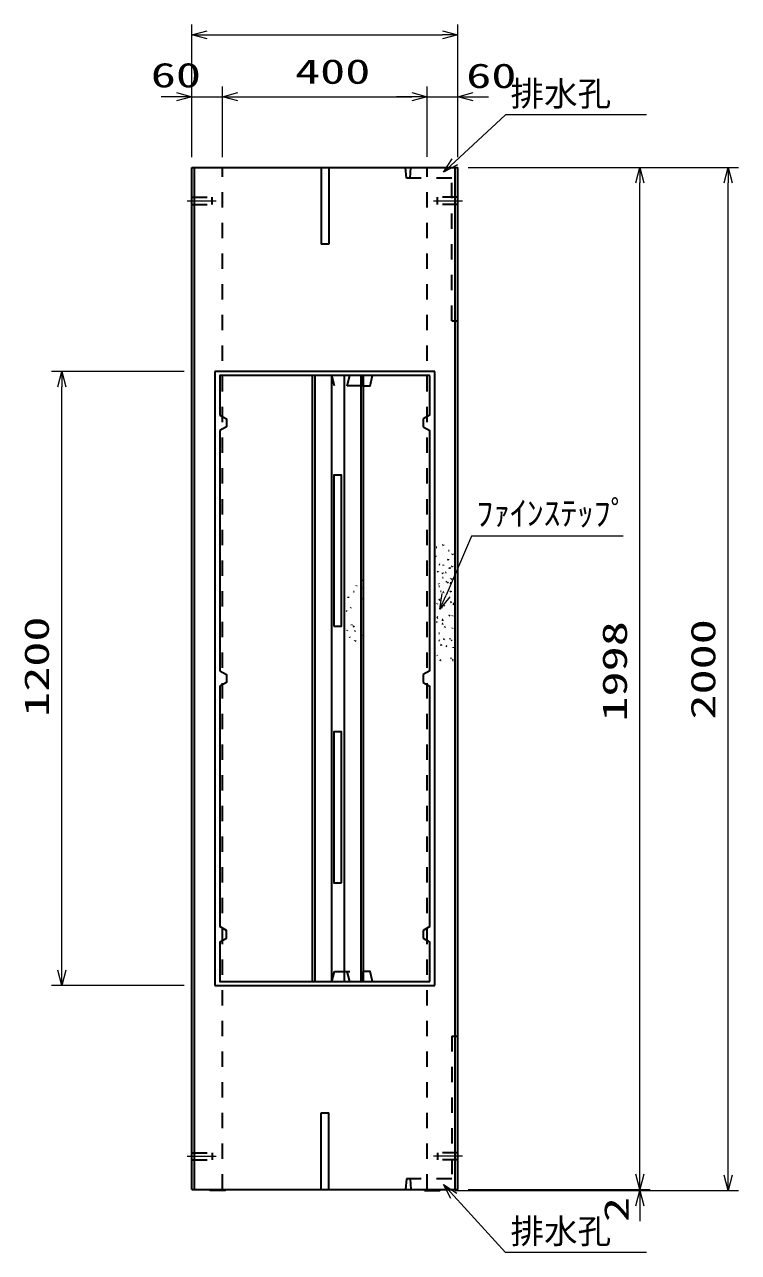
# Model space of a CAD drawing. Units: millimetres on the paper. Extents: x 15 to 1219, y 10 to 859.
# Drawn here: x 112.4 to 182.2, y 161.9 to 281.9 of the extents above; entities that cross this region are included whole.
import ezdxf
from ezdxf.enums import TextEntityAlignment as Align

# ---------------------------------------------------------------- set-up
doc = ezdxf.new("R2010")
doc.units = ezdxf.units.MM
doc.linetypes.add('USER1', pattern=[3, 1.5, -1.5])
doc.linetypes.add('USER2', pattern=[18.5, 12, -1.5, 3.5, -1.5])
for name, color, linetype, lineweight in [('D-BMK（構造物基準線）', 2, 'USER2', 18), ('D-STR-DIM（寸法）', 7, 'Continuous', 13), ('D-STR-HTXT（WS-旗）', 7, 'Continuous', 13), ('D-STR-HTXT（旗上げ）', 7, 'Continuous', 13), ('D-STR（構造物）', 1, 'Continuous', 35)]:
    doc.layers.add(name, color=color, linetype=linetype, lineweight=lineweight)
doc.styles.add('ＭＳ ゴシック', font='')
doc.styles.get('ＭＳ ゴシック').set_extended_font_data('MS Gothic')

# ---------------------------------------------------------------- blocks, each defined once
blk = doc.blocks.new('_Open30')
at = {"color": 7, "linetype": 'Continuous', "lineweight": 13}
for p, q in [((-1, 0.2679), (0, 0)), ((0, 0), (-1, -0.2679)), ((0, 0), (-1, 0))]:
    blk.add_line(p, q, dxfattribs=at)

msp = doc.modelspace()

# ---------------------------------------------------------------- linework, layer by layer
at = {"layer": 'D-BMK（構造物基準線）'}
for p, q in [((128.271, 264.692), (131.12, 264.692)), ((128.271, 264.692), (131.12, 264.692)), ((152.346, 264.692), (155.195, 264.692)), ((152.346, 264.692), (155.195, 264.692)), ((128.271, 171.292), (131.12, 171.292)), ((128.271, 171.292), (131.12, 171.292)), ((155.195, 171.292), (152.346, 171.292)), ((155.195, 171.292), (152.346, 171.292))]:
    msp.add_line(p, q, dxfattribs=at)
at = {"layer": 'D-STR-DIM（寸法）'}
for p, q in [((128.733, 268.942), (128.733, 281.919)), ((128.733, 268.942), (128.733, 281.919)), ((130.233, 280.919), (153.233, 280.919)), ((130.233, 280.919), (153.233, 280.919)), ((154.733, 275.899), (154.733, 281.919)), ((154.733, 275.899), (154.733, 281.919)), ((127.233, 274.869), (125.733, 274.869)), ((127.233, 274.869), (125.733, 274.869)), ((128.733, 268.942), (128.733, 275.869)), ((128.733, 268.942), (128.733, 275.869)), ((128.733, 274.869), (131.733, 274.869)), ((128.733, 274.869), (131.733, 274.869)), ((131.733, 268.942), (131.733, 275.869)), ((131.733, 268.994), (131.733, 275.869)), ((131.733, 268.942), (131.733, 275.869)), ((131.733, 268.994), (131.733, 275.869)), ((133.233, 274.869), (150.233, 274.869)), ((133.233, 274.869), (134.733, 274.869)), ((133.233, 274.869), (150.233, 274.869)), ((133.233, 274.869), (134.733, 274.869)), ((150.233, 274.869), (148.733, 274.869)), ((150.233, 274.869), (148.733, 274.869)), ((151.733, 268.973), (151.733, 275.869)), ((151.733, 268.973), (151.733, 275.869)), ((151.733, 268.973), (151.733, 275.869)), ((151.733, 268.973), (151.733, 275.869)), ((151.733, 274.869), (154.733, 274.869)), ((151.733, 274.869), (154.733, 274.869)), ((154.733, 268.942), (154.733, 275.869)), ((154.733, 268.942), (154.733, 275.869)), ((156.233, 274.869), (157.733, 274.869)), ((156.233, 274.869), (157.733, 274.869)), ((155.733, 267.942), (173.521, 267.942)), ((155.733, 267.942), (173.521, 267.942)), ((172.084, 267.942), (182.161, 267.942)), ((172.084, 267.942), (182.161, 267.942)), ((172.521, 169.542), (172.521, 266.442)), ((172.521, 169.542), (172.521, 266.442)), ((181.161, 169.442), (181.161, 266.442)), ((181.161, 169.442), (181.161, 266.442)), ((127.983, 247.992), (115.019, 247.992)), ((127.983, 247.992), (115.019, 247.992)), ((116.019, 189.492), (116.019, 246.492)), ((116.019, 189.492), (116.019, 246.492)), ((127.983, 187.992), (115.019, 187.992)), ((127.983, 187.992), (115.019, 187.992)), ((172.521, 169.542), (172.521, 171.042)), ((172.521, 169.542), (172.521, 171.042)), ((155.733, 168.042), (173.521, 168.042)), ((155.733, 168.042), (173.521, 168.042)), ((155.733, 168.042), (173.521, 168.042)), ((155.733, 168.042), (173.521, 168.042)), ((172.521, 168.042), (172.521, 167.942)), ((172.521, 168.042), (172.521, 167.942)), ((154.483, 167.942), (173.521, 167.942)), ((154.483, 167.942), (173.521, 167.942)), ((171.084, 167.942), (182.161, 167.942)), ((171.084, 167.942), (182.161, 167.942)), ((172.521, 166.442), (172.521, 164.942)), ((172.521, 166.442), (172.521, 164.942))]:
    msp.add_line(p, q, dxfattribs=at)
at = {"layer": 'D-STR-HTXT（WS-旗）'}
for points in [[(173.187, 273.089), (159.398, 273.089), (154.44, 268.5)], [(173.187, 273.089), (159.398, 273.089), (154.44, 268.5)], [(173.187, 161.894), (159.398, 161.894), (154.351, 167.426)], [(173.187, 161.894), (159.398, 161.894), (154.351, 167.426)]]:
    msp.add_lwpolyline(points, dxfattribs=at)
at = {"layer": 'D-STR-HTXT（旗上げ）'}
msp.add_lwpolyline([(170.905, 231.901), (156.076, 231.901), (153.576, 226.151)], dxfattribs=at)
msp.add_lwpolyline([(170.905, 231.901), (156.076, 231.901), (153.576, 226.151)], dxfattribs=at)
at = {"layer": 'D-STR（構造物）'}
for p, q in [((128.733, 168.042), (128.733, 267.942)), ((128.733, 267.942), (154.733, 267.942)), ((128.733, 168.042), (128.733, 267.942)), ((128.733, 267.942), (154.733, 267.942)), ((128.983, 168.042), (128.983, 267.942)), ((128.983, 168.042), (128.983, 267.942)), ((141.358, 267.942), (141.358, 260.442)), ((141.358, 267.942), (141.358, 260.442)), ((142.108, 267.942), (142.108, 260.442)), ((142.108, 267.942), (142.108, 260.442)), ((154.483, 168.042), (154.483, 267.942)), ((154.483, 168.042), (154.483, 267.942)), ((154.733, 168.042), (154.733, 267.942)), ((154.733, 168.042), (154.733, 267.942)), ((142.108, 260.442), (141.358, 260.442)), ((142.108, 260.442), (141.358, 260.442)), ((152.483, 247.992), (130.983, 247.992)), ((130.983, 247.992), (130.983, 187.992)), ((140.501, 247.617), (140.501, 188.367)), ((140.751, 247.617), (140.751, 188.367)), ((142.371, 247.617), (142.371, 188.367)), ((143.621, 247.617), (143.621, 188.367)), ((151.983, 247.617), (143.636, 247.617)), ((145.24, 247.617), (145.24, 188.367)), ((145.49, 247.617), (145.49, 188.367)), ((151.983, 243.745), (151.983, 247.617)), ((152.483, 187.992), (152.483, 247.992)), ((151.983, 243.745), (151.354, 243.382)), ((151.354, 243.382), (151.354, 242.608)), ((151.354, 242.608), (151.983, 242.245)), ((131.483, 242.245), (131.483, 218.742)), ((151.983, 218.742), (151.983, 242.245)), ((152.615, 230.845), (152.687, 230.826)), ((153.24, 231.02), (153.298, 231.068)), ((153.298, 231.068), (153.346, 231.011)), ((153.816, 230.514), (153.891, 230.514)), ((152.501, 229.99), (152.554, 229.937)), ((152.554, 229.937), (152.607, 229.99)), ((153.799, 229.582), (153.727, 229.562)), ((153.78, 229.654), (153.799, 229.582)), ((154.163, 230.129), (154.216, 230.182)), ((154.216, 230.182), (154.269, 230.129)), ((152.764, 228.445), (152.703, 228.402)), ((152.764, 228.445), (152.807, 228.383)), ((152.981, 229.118), (152.907, 229.131)), ((153.198, 228.268), (153.259, 228.311)), ((153.259, 228.311), (153.302, 228.25)), ((153.32, 229.047), (153.345, 229.117)), ((153.528, 228.371), (153.596, 228.403)), ((153.917, 228.744), (153.93, 228.818)), ((153.93, 228.818), (154.004, 228.805)), ((154.111, 228.944), (154.173, 228.987)), ((154.173, 228.987), (154.216, 228.926)), ((144.842, 227.017), (144.861, 227.089)), ((145.314, 227.6), (145.261, 227.653)), ((145.29, 226.892), (145.355, 226.93)), ((145.314, 227.6), (145.367, 227.653)), ((152.875, 227.032), (152.95, 227.032)), ((152.894, 227.202), (152.881, 227.276)), ((153.307, 227.841), (153.232, 227.847)), ((153.65, 227.425), (153.602, 227.482)), ((153.761, 227.367), (153.7, 227.324)), ((153.804, 227.306), (153.761, 227.367)), ((154.053, 227.315), (153.979, 227.328)), ((154.04, 227.241), (154.053, 227.315)), ((154.044, 227.693), (154.081, 227.758)), ((154.081, 227.758), (154.146, 227.72)), ((144.054, 225.895), (144.06, 225.97)), ((144.533, 226.51), (144.607, 226.516)), ((145.308, 225.802), (145.34, 225.735)), ((152.888, 225.694), (152.961, 225.713)), ((152.961, 225.713), (152.941, 225.786)), ((153.119, 226.51), (153.046, 226.49)), ((153.281, 226.473), (153.342, 226.43)), ((153.342, 226.43), (153.299, 226.368)), ((153.962, 226.517), (154.036, 226.53)), ((154.036, 226.53), (154.049, 226.456)), ((143.904, 224.557), (143.851, 224.61)), ((144.272, 224.858), (144.304, 224.926)), ((152.724, 225.313), (152.687, 225.248)), ((153.147, 224.957), (153.134, 224.883)), ((153.402, 225.147), (153.34, 225.104)), ((153.402, 225.147), (153.445, 225.085)), ((154.092, 225.462), (154.018, 225.449)), ((154.105, 225.388), (154.092, 225.462)), ((154.334, 225.292), (154.273, 225.335)), ((154.291, 225.23), (154.334, 225.292)), ((144.365, 223.195), (144.345, 223.268)), ((152.727, 223.489), (152.653, 223.496)), ((152.715, 223.904), (152.772, 223.952)), ((152.772, 223.952), (152.724, 224.009)), ((153.261, 223.345), (153.189, 223.326)), ((153.281, 223.719), (153.209, 223.738)), ((153.281, 223.273), (153.261, 223.345)), ((153.262, 223.646), (153.281, 223.719)), ((153.842, 224.159), (153.904, 224.202)), ((153.904, 224.202), (153.947, 224.141)), ((154.195, 224.15), (154.182, 224.076)), ((143.911, 222.731), (143.885, 222.66)), ((144.13, 222.084), (144.162, 222.017)), ((144.549, 223.108), (144.484, 223.07)), ((144.549, 223.108), (144.586, 223.043)), ((144.673, 222.639), (144.726, 222.692)), ((145.289, 222.147), (145.309, 222.219)), ((152.876, 222.443), (152.951, 222.443)), ((153.447, 222.988), (153.505, 223.036)), ((153.505, 223.036), (153.457, 223.093)), ((154.201, 222.953), (154.194, 222.879)), ((144.653, 221.66), (144.71, 221.708)), ((144.71, 221.708), (144.759, 221.651)), ((152.935, 221.664), (152.867, 221.695)), ((153.043, 221.306), (153.117, 221.3)), ((153.117, 221.3), (153.111, 221.225)), ((153.388, 221.835), (153.315, 221.854)), ((153.388, 221.835), (153.368, 221.762)), ((153.611, 221.152), (153.554, 221.103)), ((153.563, 221.209), (153.611, 221.152)), ((153.972, 221.832), (153.978, 221.907)), ((154.168, 221.68), (154.12, 221.737)), ((154.3, 220.995), (154.307, 221.069)), ((152.672, 220.286), (152.725, 220.233)), ((152.973, 219.811), (153.041, 219.78)), ((153.041, 219.78), (153.01, 219.712)), ((154.078, 219.948), (154.085, 220.023)), ((154.217, 219.747), (154.274, 219.796)), ((154.274, 219.796), (154.226, 219.853)), ((151.983, 218.742), (151.354, 218.379)), ((151.354, 218.379), (151.354, 217.605)), ((151.354, 217.605), (151.983, 217.242)), ((131.483, 217.242), (131.483, 193.74)), ((151.983, 193.74), (151.983, 217.242)), ((151.983, 193.74), (151.354, 193.376)), ((151.354, 193.376), (151.354, 192.603)), ((151.354, 192.603), (151.983, 192.24)), ((151.983, 188.367), (151.983, 192.24)), ((130.983, 187.992), (152.483, 187.992)), ((143.636, 188.367), (151.983, 188.367)), ((141.358, 168.042), (141.358, 175.542)), ((141.358, 175.542), (142.108, 175.542)), ((141.358, 168.042), (141.358, 175.542)), ((141.358, 175.542), (142.108, 175.542)), ((142.108, 168.042), (142.108, 175.542)), ((142.108, 168.042), (142.108, 175.542)), ((128.733, 168.042), (154.733, 168.042)), ((128.733, 168.042), (154.733, 168.042)), ((130.483, 167.942), (130.383, 168.042)), ((130.483, 167.942), (130.383, 168.042)), ((131.983, 167.942), (132.083, 168.042)), ((131.983, 167.942), (132.083, 168.042)), ((151.483, 167.942), (151.383, 168.042)), ((151.483, 167.942), (151.383, 168.042)), ((152.983, 167.942), (153.083, 168.042)), ((152.983, 167.942), (153.083, 168.042)), ((131.983, 167.942), (130.483, 167.942)), ((131.983, 167.942), (130.483, 167.942)), ((151.483, 167.942), (152.983, 167.942)), ((151.483, 167.942), (152.983, 167.942))]:
    msp.add_line(p, q, dxfattribs=at)
at = {"layer": 'D-STR（構造物）', "linetype": 'USER1'}
for p, q in [((131.733, 168.042), (131.733, 267.942)), ((131.733, 168.042), (131.733, 267.942)), ((149.701, 266.892), (149.62, 267.942)), ((149.701, 266.892), (149.62, 267.942)), ((150.067, 266.892), (150.14, 267.942)), ((150.067, 266.892), (150.14, 267.942)), ((151.733, 168.042), (151.733, 267.942)), ((151.733, 168.042), (151.733, 267.942)), ((154.158, 266.892), (149.701, 266.892)), ((154.158, 266.892), (149.701, 266.892)), ((154.158, 252.942), (154.158, 266.892)), ((154.158, 252.942), (154.158, 266.892)), ((128.733, 265.042), (130.733, 265.042)), ((128.733, 265.042), (130.733, 265.042)), ((128.733, 264.342), (130.733, 264.342)), ((128.733, 264.342), (130.733, 264.342)), ((130.733, 264.342), (130.733, 265.042)), ((130.733, 264.342), (130.733, 265.042)), ((154.733, 265.042), (152.733, 265.042)), ((152.733, 264.342), (152.733, 265.042)), ((154.733, 265.042), (152.733, 265.042)), ((152.733, 264.342), (152.733, 265.042)), ((154.733, 264.342), (152.733, 264.342)), ((154.733, 264.342), (152.733, 264.342)), ((154.158, 252.942), (154.733, 252.942)), ((154.158, 252.942), (154.733, 252.942)), ((143.916, 246.617), (144.165, 247.617)), ((144.165, 188.367), (143.916, 189.367)), ((154.158, 183.042), (154.733, 183.042)), ((154.158, 183.042), (154.158, 169.092)), ((154.158, 183.042), (154.733, 183.042)), ((154.158, 183.042), (154.158, 169.092)), ((128.733, 171.642), (130.733, 171.642)), ((128.733, 171.642), (130.733, 171.642)), ((130.733, 171.642), (130.733, 170.942)), ((130.733, 171.642), (130.733, 170.942)), ((154.733, 171.642), (152.733, 171.642)), ((152.733, 171.642), (152.733, 170.942)), ((154.733, 171.642), (152.733, 171.642)), ((152.733, 171.642), (152.733, 170.942)), ((128.733, 170.942), (130.733, 170.942)), ((128.733, 170.942), (130.733, 170.942)), ((154.733, 170.942), (152.733, 170.942)), ((154.733, 170.942), (152.733, 170.942)), ((149.701, 169.092), (149.62, 168.042)), ((149.701, 169.092), (149.62, 168.042)), ((154.158, 169.092), (149.701, 169.092)), ((154.158, 169.092), (149.701, 169.092)), ((150.067, 169.092), (150.14, 168.042)), ((150.067, 169.092), (150.14, 168.042))]:
    msp.add_line(p, q, dxfattribs=at)
at = {"layer": 'D-STR（構造物）'}
for points in [[(143.621, 247.617), (131.483, 247.617), (131.483, 243.745)], [(131.483, 243.745), (132.112, 243.382), (132.112, 242.608), (131.483, 242.245)], [(131.483, 218.742), (132.112, 218.379), (132.112, 217.605)], [(131.483, 218.742), (132.112, 218.379), (132.112, 217.605), (131.483, 217.242)], [(131.483, 192.24), (132.112, 192.603), (132.112, 193.376), (131.483, 193.74)], [(131.483, 192.24), (131.483, 188.367), (143.621, 188.367)]]:
    msp.add_lwpolyline(points, dxfattribs=at)
at = {"layer": 'D-STR（構造物）', "linetype": 'USER1'}
for points in [[(145.41, 246.617), (142.679, 246.617), (142.411, 247.619)], [(142.411, 188.366), (142.679, 189.367), (145.41, 189.367)]]:
    msp.add_lwpolyline(points, dxfattribs=at)
at = {"layer": 'D-STR（構造物）'}
for points in [[(145.369, 247.617), (145.41, 246.617), (146.147, 246.617), (146.399, 247.617)], [(142.621, 223.117), (143.371, 223.117), (143.371, 237.867), (142.621, 237.867)], [(143.371, 198.017), (143.371, 212.767), (142.621, 212.767), (142.621, 198.017)], [(145.41, 189.367), (145.369, 188.367), (146.399, 188.367), (146.147, 189.367)]]:
    msp.add_lwpolyline(points, close=True, dxfattribs=at)

# ---------------------------------------------------------------- block references
at = {"layer": 'D-STR-DIM（寸法）', "xscale": 1.5, "yscale": 1.5}
for p, rotation in [((128.733, 280.919), 180), ((128.733, 280.919), 180), ((131.733, 274.869), 180), ((131.733, 274.869), 180), ((131.733, 274.869), 180), ((131.733, 274.869), 180), ((154.733, 274.869), 180), ((154.733, 274.869), 180), ((172.521, 267.942), 90), ((172.521, 267.942), 90), ((181.161, 267.942), 90), ((181.161, 267.942), 90), ((116.019, 247.992), 90), ((116.019, 247.992), 90), ((116.019, 187.992), 270), ((116.019, 187.992), 270), ((172.521, 168.042), 270), ((172.521, 168.042), 270), ((172.521, 168.042), 270), ((172.521, 168.042), 270), ((181.161, 167.942), 270), ((181.161, 167.942), 270), ((172.521, 167.942), 90), ((172.521, 167.942), 90)]:
    msp.add_blockref('_Open30', p, dxfattribs=dict(at, rotation=rotation))
for p in [(154.733, 280.919), (154.733, 280.919), (128.733, 274.869), (128.733, 274.869), (151.733, 274.869), (151.733, 274.869), (151.733, 274.869), (151.733, 274.869)]:
    msp.add_blockref('_Open30', p, dxfattribs=at)
at = {"layer": 'D-STR-HTXT（WS-旗）', "xscale": 1.5, "yscale": 1.5}
for p, rotation in [((153.34, 267.481), 222.78711), ((153.34, 267.481), 222.78711), ((153.34, 168.534), 132.37661), ((153.34, 168.534), 132.37661)]:
    msp.add_blockref('_Open30', p, dxfattribs=dict(at, rotation=rotation))
at = {"layer": 'D-STR-HTXT（旗上げ）', "xscale": 1.5, "yscale": 1.5, "rotation": 246.50838}
msp.add_blockref('_Open30', (152.978, 224.775), dxfattribs=at)
msp.add_blockref('_Open30', (152.978, 224.775), dxfattribs=at)

# ---------------------------------------------------------------- texts
at = {"layer": 'D-STR-DIM（寸法）', "style": 'ＭＳ ゴシック', "width": 1.5}
for s, p in [('400', (138.816, 275.407)), ('400', (138.816, 275.407)), ('60', (124.718, 275.057)), ('60', (124.718, 275.057)), ('60', (155.552, 274.993)), ('60', (155.552, 274.993))]:
    msp.add_text(s, height=2.405, dxfattribs=at).set_placement(p, align=Align.BOTTOM_LEFT)
for s, p in [('1200', (115.481, 214.242)), ('1200', (115.481, 214.242)), ('1998', (171.984, 213.784)), ('1998', (171.984, 213.784)), ('2000', (180.624, 213.984)), ('2000', (180.624, 213.984)), ('2', (172.159, 164.854)), ('2', (172.159, 164.854))]:
    msp.add_text(s, height=2.405, rotation=90, dxfattribs=at).set_placement(p, align=Align.BOTTOM_LEFT)
at = {"layer": 'D-STR-HTXT（WS-旗）', "style": 'ＭＳ ゴシック'}
for p in [(159.879, 273.24), (159.879, 273.24), (159.879, 162.046), (159.879, 162.046)]:
    msp.add_text('排水孔', height=2.405, dxfattribs=at).set_placement(p, align=Align.BOTTOM_LEFT)
at = {"layer": 'D-STR-HTXT（旗上げ）', "style": 'ＭＳ ゴシック'}
msp.add_text('ﾌｧｲﾝｽﾃｯﾌﾟ', height=2.405, dxfattribs=at).set_placement((156.555, 232.225), align=Align.BOTTOM_LEFT)
msp.add_text('ﾌｧｲﾝｽﾃｯﾌﾟ', height=2.405, dxfattribs=at).set_placement((156.555, 232.225), align=Align.BOTTOM_LEFT)

doc.saveas('drawing.dxf')
